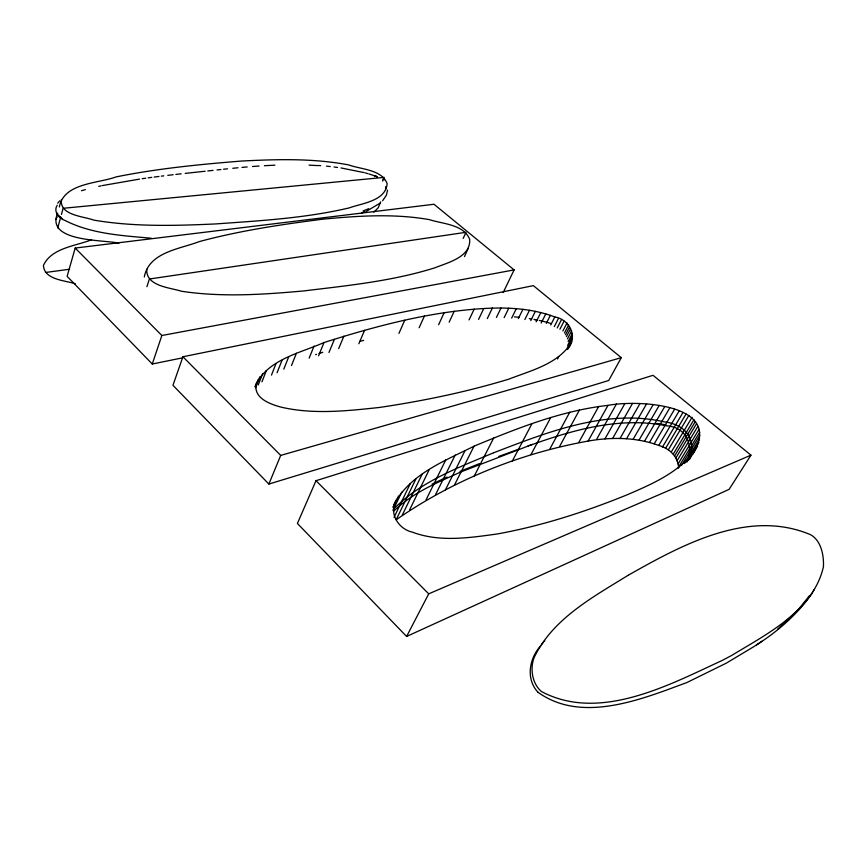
<?xml version="1.0" encoding="UTF-8"?>
<svg xmlns="http://www.w3.org/2000/svg" width="867" height="867" viewBox="0 0 867 867"><rect width="100%" height="100%" fill="white"/><g stroke="black" fill="none" stroke-linecap="round" stroke-linejoin="round"><path stroke-width="1.3" d="M692.69 454.221C724.91 403.166 636.421 399.817 607.984 405.366C561.274 410.655 517.144 428.276 474.054 446.18C444.923 460.865 409.712 474.151 393.878 504.789M146.761 269.301C145.84 286.251 169.715 287.476 181.485 291.247C222.017 297.392 263.243 294.585 303.873 290.911C347.851 285.579 392.383 281.136 434.833 267.827C447.686 262.614 471.117 257.098 469.654 239.216C463.487 224.293 442.864 224.033 429.436 219.644C394.203 213.423 358.158 215.818 322.752 219.188C281.298 224.499 239.78 230.665 199.388 241.568C179.957 249.046 148.918 252.059 144.312 276.952M387.538 190.101L386.411 195.173L382.596 200.776M567.907 348.935C578.126 336.829 569.619 319.327 554.826 316.964C526.052 306.084 494.439 306.972 464.333 310.169C416.496 315.252 369.775 328.04 324.02 342.53C299.993 353.162 266.44 359.729 255.169 386.422M380.711 201.805L378.196 207.842L373.818 212.155M256.578 382.78C252.221 397.845 270.114 404.26 281.374 407.208C313.561 414.632 347.049 410.936 379.508 407.447C423.194 400.955 466.619 391.982 508.896 379.117C530.517 370.708 556.516 364.454 570.345 344.275M57.666 213.141C45.084 242.402 104.474 239.574 118.898 243.204M61.362 199.659C59.595 215.504 83.351 216.219 93.896 220.131C134.092 226.959 175.112 225.778 215.677 223.935C260.349 220.717 305.401 218.235 349.13 207.917C362.048 203.279 385.772 200.981 387.137 183.652C381.968 169.466 360.824 169.39 348.588 164.903C313.301 158.184 277.093 159.225 241.384 161.056C199.41 164.437 157.371 168.545 116.07 176.911C97.808 183.674 63.855 182.742 59.346 207.018M690.609 454.839C695.572 435.548 681.95 423.952 664.22 421.828C605.827 408.736 547.37 432.189 493.637 452.769M690.446 455.522L689.276 459.131M687.672 460.67C693.643 443.265 685.288 426.9 666.398 425.795C619.537 416.333 571.927 430.13 528.09 446.05L461.331 471.735C437.542 482.507 412.432 492.673 393.585 511.367M396.154 500.031C388.589 513.275 398.408 529.087 412.399 532.154C439.558 542.395 469.459 537.822 497.409 533.942C541.702 525.879 584.813 511.996 626.483 495.068C651.561 484.285 679.208 472.58 695.453 449.691M57.699 227.999L60.755 216.923M61.427 214.452L63.128 208.297L384.124 177.377L382.607 181.084M503.196 292.558L514.12 269.897L433.977 204.254L75.191 248.06L67.117 276.345L152.267 364.01L182.731 357.811M146.913 286.695L149.384 279.011L465.958 232.302L463.173 238.447M152.267 364.01L161.858 335.507L514.12 269.897M182.926 356.76L172.956 385.306L268.878 484.057L608.721 380.494L621.281 357.67L533.357 285.644L182.926 356.76L280.702 455.413L621.281 357.67M255.169 387.007L257.998 379.724M255.624 387.668L259.851 376.777M258.247 384.981L262.668 373.634M261.953 381.816L266.375 370.502M271.479 375.108L275.89 363.88M277.072 372.756L281.981 360.347M283.802 369.147L288.711 356.803M291.507 365.506L296.427 353.227M309.14 358.136L314.082 346.02M318.579 355.773L324.02 342.53M268.878 484.057L280.702 455.413M328.94 352.49L334.402 339.344M338.694 348.556L343.917 336.114M358.819 343.765L364.584 330.284M316.011 480.697L297.403 523.462L406.612 636.454L729.114 489.346L750.952 455.164L653.024 375.303L316.011 480.697L428.721 593.841L750.952 455.164M398.928 333.394L404.748 320.27M419.129 327.759L424.44 316M464.484 256.578L468.332 248.179M438.615 324.724L444.229 312.532M449.16 322.156L454.221 311.253M469.08 319.89L474.162 309.129M478.562 319.414L483.667 308.717M393.011 507.271L394.723 503.694M393.25 507.065L398.517 496.065M393.011 510.349L401.768 492.077M487.308 318.568L492.423 307.926M394.03 517.371L410.329 483.537M415.911 478.92L396.132 519.821C453.062 480.188 519.875 453.354 588.097 441.086C611.408 436.903 636.302 437.185 658.736 445.454C668.999 448.261 677.571 455.988 678.601 467.01L699.636 432.395M496.433 317.43L500.996 308.013M402.364 514.955L422.11 474.26M409.56 509.969L429.295 469.502M504.15 317.636L508.734 308.262M511.66 318.102L516.255 308.76M426.109 499.76L445.833 459.792M518.314 318.623L522.92 309.313M435.505 494.732L455.218 455.023M524.849 319.544L529.477 310.267M445.356 490.018L465.08 450.591M530.745 320.595L535.383 311.34M536.153 321.841L540.802 312.608M454.319 485.336L474.054 446.18M541.149 323.077L545.82 313.865M55.987 219.264L57.092 217.108M546.34 323.348L550.437 315.295M550.718 325.006L554.826 316.964M473.967 476.601L493.702 437.976M554.306 326.577L558.424 318.536M557.232 327.932L561.361 319.901M559.909 329.243L564.049 321.223M57.233 205.208C52.92 211.711 59.422 218.614 65.437 220.673C91.848 234.036 122.258 235.596 151.216 238.219M562.878 330.966L567.029 322.936M406.612 636.454L428.721 593.841M564.471 333.026L568.633 324.995M565.479 334.77L569.652 326.74M566.422 336.634L570.605 328.593M567.419 338.878L571.613 330.826M557.514 358.992L558.749 356.63M568.145 341.49L572.361 333.416M567.712 345.218L572.545 335.984M567.321 347.851L572.177 338.607M567.321 349.509L571.581 341.392M512.202 461.277L531.97 423.692M812.932 591.814L814.037 589.733M531.005 454.546L550.773 417.46M549.96 448.803L569.76 412.193M559.594 446.462L579.405 410.091M578.853 442.333L598.707 406.406M588.097 441.086L607.984 405.366M596.561 439.439L616.47 403.914M604.96 438.875L624.912 403.523M612.557 438.572L632.542 403.372M619.97 438.583L640.009 403.523M626.559 438.735L646.63 403.794M633.083 439.363L653.219 404.531M639.001 440.198L659.18 405.453M644.463 441.292L664.707 406.634M649.524 442.419L669.812 407.826M654.227 443.785L674.569 409.246M658.736 445.454L679.154 410.958M662.464 447.069L682.925 412.605M665.509 448.477L686.025 414.036M668.305 449.865L688.875 415.445M671.448 451.707L692.083 417.298M673.301 454.059L693.99 419.639M674.526 456.075L695.28 421.633M812.433 592.779C797.261 614.985 775.987 632.943 753.141 647.064L726.373 663.114L687.022 682.481C642.263 698.986 582.115 723.988 538.039 692.289M675.707 458.242L696.515 423.768M676.997 460.854L697.87 426.347M678.07 463.932L699.03 429.371M678.222 468.213L679.63 465.904M681.408 465.579L699.702 435.516M684.551 463.531L699.582 438.854M686.729 462.241L698.856 442.343M689.308 459.629L697.567 446.093M809.485 595.651L797.954 610.043L777.699 629.106M540.791 645.752C529.152 658.291 525.565 679.219 538.104 692.354M57.742 203.192L59.66 200.862M541.81 644.279L542.959 642.891M544.108 641.515L544.779 640.724M393.585 509.157C420.777 481.348 458.394 467.606 493.54 452.802M379.974 203.214L366.275 211.342M756.241 645.156L761.909 641.233M628.152 575.287C592.811 597.179 552.225 618.93 533.855 658.161C530.051 669.357 532.219 683.727 541.517 691.573C599.715 722.439 668.912 685.017 722.298 660.405L731.629 655.474C767.349 633.734 813.365 610.834 823.433 566.736C823.997 555.584 821.222 540.672 810.634 534.744C748.568 508.387 682.091 544.79 628.542 575.059M432.048 484.089L446.971 477.088M361.409 213.195L364.931 211.635M363.013 211.017L368.703 208.687M460.074 471.377L479.408 463.65M498.861 456.389L518.358 449.323M315.599 354.657L316.488 354.343M528.133 445.866L532.36 444.413M319.013 353.519L322.784 352.273M81.476 190.729L85.367 189.624M359.827 341.381L363.663 340.373M91.588 239.758C75.494 246.12 51.413 247.897 43.426 265.454C44.26 279.889 64.938 280.301 75.407 283.812M98.74 186.372L101.103 185.852M102.284 185.592L139.533 179.101M142.199 178.7L145.786 178.201M148.181 177.876L151.779 177.367M45.431 272.487L69.533 269.247M154.174 177.052L158.964 176.445M161.36 176.142L163.765 175.838M167.786 175.362L173.162 174.733M175.849 174.419L181.203 173.823M207.798 170.951L213.065 170.376M185.213 173.378L205.154 171.232M217.021 169.943L220.966 169.52M223.588 169.238L227.533 168.816M232.779 168.296L238.035 167.764M241.969 167.407L247.225 166.941M252.503 166.518L259.092 166.02M264.381 165.705L274.926 165.185M309.064 165.142L317.821 165.608M318.373 165.467L320.692 165.662M514.402 316.888L519.084 317.279M326.491 166.139L330.262 166.562M656.752 423.486L665.889 424.787M334.033 166.984L337.523 167.472M529.282 318.601L531.72 318.98M341.013 167.949L364.292 172.631M534.625 319.522L536.846 319.934M533.974 319.403L537.367 320.042M539.252 320.432L541.832 321.018M543.121 321.299L547.879 322.578M365.419 172.956L367.673 173.595M368.8 173.92L373.319 175.351M548.475 322.784L551.011 323.575M377.308 176.792L373.829 175.557L376.939 176.662L374.522 175.784M62.283 218.842L57.71 215.059L60.029 217.249M58.414 216.013L59.53 216.88M75.191 248.06L161.858 335.507M57.439 214.788L58.295 215.894M385.75 186.546L386.021 188.778M688.192 459.25L687.791 460.193L688.192 459.25M384.233 179.632L383.051 179.101L384.157 179.686"/></g></svg>
